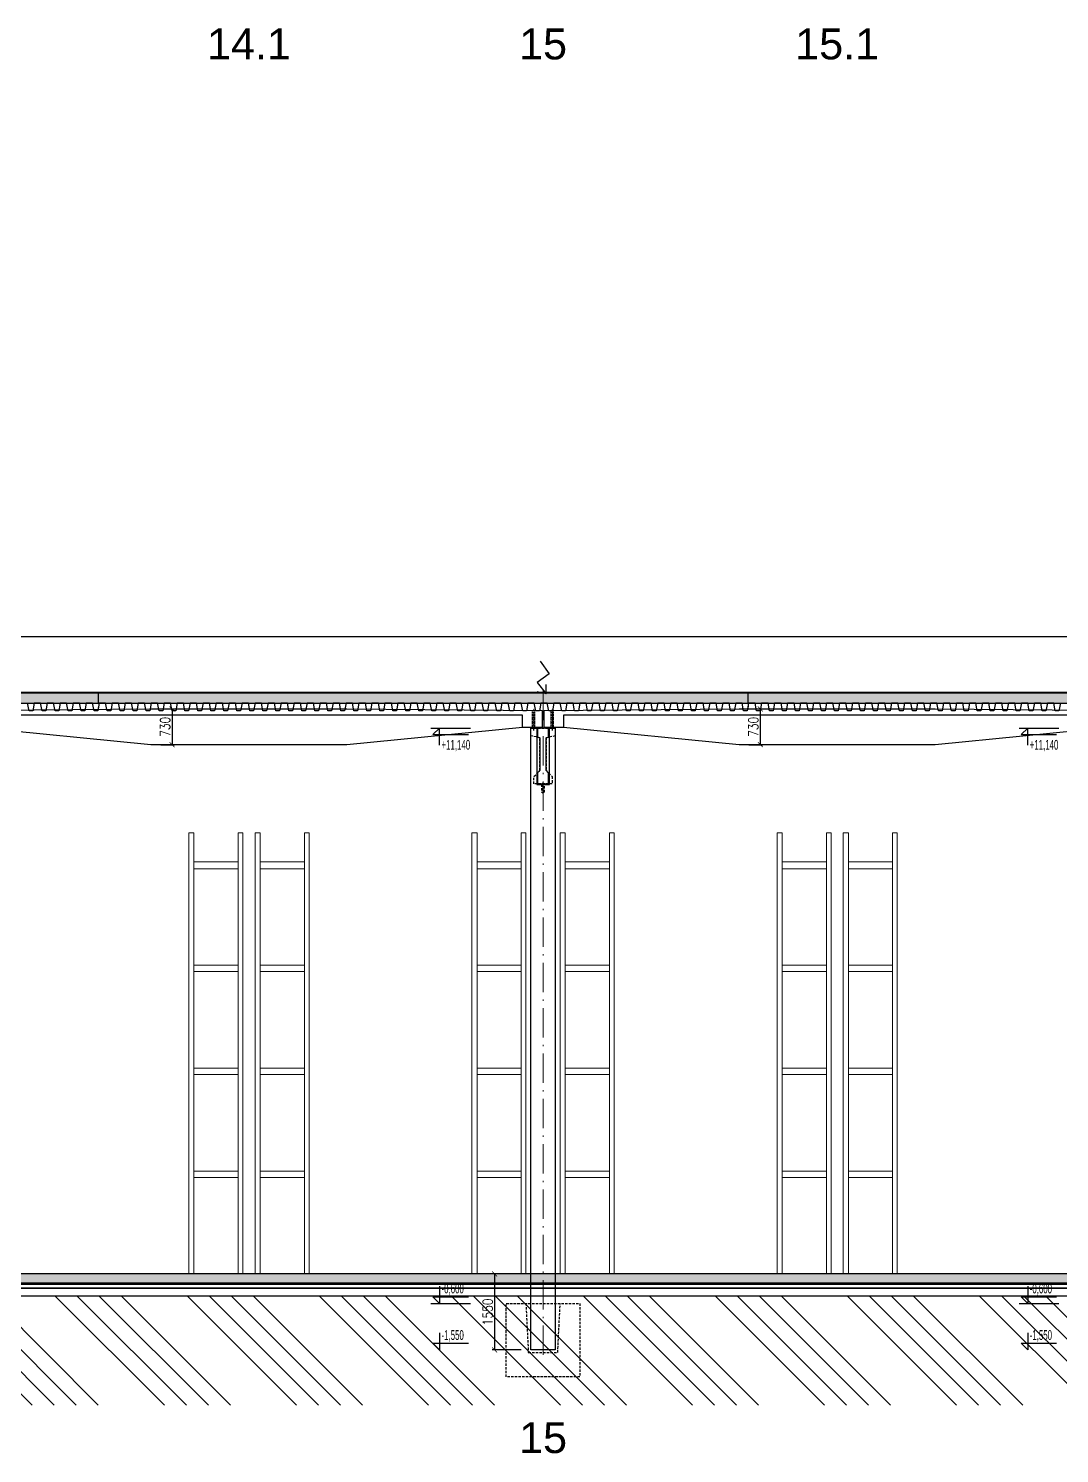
# Model space of a CAD drawing. Header units: millimetres. Extents: x 325046 to 1268204, y 1875583 to 2761998.
# Drawn here: x 863581 to 884615, y 2379859 to 2408938 of the extents above; entities that cross this region are included whole.
import ezdxf
from ezdxf.enums import TextEntityAlignment as Align

# ---------------------------------------------------------------- set-up
doc = ezdxf.new("R2010")
doc.units = ezdxf.units.MM
doc.header["$LTSCALE"] = 100
doc.header["$PDMODE"] = 65
for name, pattern in [('ACAD_ISO10W100', [18.5, 12, -3, 0.5, -3]), ('DASHDOT', [1, 0.5, -0.25, 0, -0.25]), ('DASHED', [0.75, 0.5, -0.25])]:
    doc.linetypes.add(name, pattern=pattern)
for name, color, linetype in [('005', 9, 'Continuous'), ('025', 1, 'Continuous'), ('030', 7, 'Continuous'), ('035', 7, 'Continuous'), ('050', 4, 'Continuous'), ('KOTY', 2, 'Continuous'), ('kóty 100', 5, 'Continuous'), ('Sloupy', 7, 'Continuous'), ('ŠRAF-TERÉN', 34, 'Continuous'), ('ŽB - MONOLIT', 4, 'Continuous')]:
    doc.layers.add(name, color=color, linetype=linetype)
for name, color, linetype, lineweight, true_color in [('IZOLACE - H', 7, 'Continuous', 9, 0x525252), ('PŘÍČKY - SDK', 7, 'Continuous', 30, 0x6a1174), ('TECH - regaly', 7, 'Continuous', 9, 0xa98b7e), ('TRAPÉZ -  KRYTINA', 7, 'Continuous', 25, 0x005875)]:
    doc.layers.add(name, color=color, linetype=linetype, lineweight=lineweight, true_color=true_color)
for name, color, linetype, true_color in [('Izolace tepelná', 7, 'Continuous', 0xfdf0ce), ('Popis OS', 7, 'Continuous', 0xbd0a5d), ('Příprava na dock', 7, 'Continuous', 0x616161), ('ŽB - Šraf-monol', 7, 'Continuous', 0x6bc2a4)]:
    doc.layers.add(name, color=color, linetype=linetype, true_color=true_color)
doc.layers.add('Objekty - osy', color=5, linetype='ACAD_ISO10W100', lineweight=20)
doc.styles.add('ARIL-TENKÝ', font='arial.ttf')
doc.styles.add('ROMANS', font='romans.shx', dxfattribs={"width": 0.8})
doc.dimstyles.new('EXT_10', dxfattribs={"dimscale": 100, "dimtxt": 2, "dimasz": 1, "dimexe": 0.5, "dimexo": 2, "dimgap": 0.4, "dimtad": 1, "dimdec": 0, "dimzin": 0, "dimdsep": 46, "dimtxsty": 'ROMANS', "dimblk": 'ARCHTICK', "dimcen": 2, "dimclrd": 256, "dimclre": 256, "dimclrt": 7, "dimadec": 0, "dimazin": 0, "dimtfac": 0.5, "dimtdec": 0, "dimtix": 1, "dimtmove": 2, "dimatfit": 3, "dimldrblk": 'ARCHTICK', "dimfxl": 1, "dimtvp": 93.75, "dimtolj": 1, "dimtzin": 0, "dimarcsym": 0})

# ---------------------------------------------------------------- blocks, each defined once
blk = doc.blocks.new('L1_PO')
at = {"layer": '005', "linetype": 'DASHDOT', "ltscale": 0.5}
for points in [[(2900232, -5311663), (2900232, -5311223)], [(2911852, -5311663), (2911852, -5311223)]]:
    blk.add_lwpolyline(points, dxfattribs=at)
at = {"layer": '030'}
blk.add_lwpolyline([(2904042, -5311223), (2908042, -5311223), (2912022, -5311253), (2912022, -5311603), (2911622, -5311603), (2908042, -5311953), (2904042, -5311953), (2900462, -5311603), (2900062, -5311603), (2900062, -5311253)], close=True, dxfattribs=at)
blk.add_lwpolyline([(2911622, -5311603), (2911622, -5311353), (2900462, -5311353), (2900462, -5311603)], dxfattribs=at)
blk.add_lwpolyline([(2911622, -5311603), (2911622, -5311353), (2900462, -5311353), (2900462, -5311603)], dxfattribs=at)
at = {"layer": '035', "linetype": 'DASHED', "ltscale": 0.5}
for points in [[(2900207, -5311603), (2900207, -5311252)], [(2900257, -5311603), (2900257, -5311252)], [(2911827, -5311603), (2911827, -5311252)], [(2911877, -5311603), (2911877, -5311252)]]:
    blk.add_lwpolyline(points, dxfattribs=at)
blk = doc.blocks.new('HLAVIVE 5 PO')
at = {"layer": 'Příprava na dock', "linetype": 'DASHED'}
blk.add_lwpolyline([(2345597, -5228059), (2345597, -5226559), (2347097, -5226559), (2347097, -5228059)], close=True, dxfattribs=at)
blk.add_lwpolyline([(2345997, -5226559), (2346047, -5227559), (2346647, -5227559), (2346697, -5226559)], dxfattribs=at)
blk = doc.blocks.new('HROMOSVOD')
at = {"layer": 'Sloupy'}
for p, q in [((-215544, -3763603), (-215365, -3763858)), ((-215365, -3763858), (-215611, -3764037)), ((-215611, -3764037), (-215422, -3764264)), ((-215422, -3764264), (-215605, -3764227)), ((-215422, -3764264), (-215425, -3764077))]:
    blk.add_line(p, q, dxfattribs=at)
blk = doc.blocks.new('_ARCHTICK')
at = {"color": 0, "linetype": 'ByBlock', "const_width": 0.15}
blk.add_lwpolyline([(-0.5, -0.5), (0.5, 0.5)], dxfattribs=at)
blk = doc.blocks.new('*D717')
at = {"layer": 'Defpoints', "color": 0, "transparency": 16777216}
for p in [(873829, 2383523), (873089, 2381973), (873829, 2381973)]:
    blk.add_point(p, dxfattribs=at)
at = {"layer": 'KOTY', "lineweight": -2, "transparency": 16777216}
for p, q in [((873629, 2383523), (873039, 2383523)), ((873089, 2383523), (873089, 2381973)), ((873629, 2381973), (873039, 2381973))]:
    blk.add_line(p, q, dxfattribs=at)
at = {"layer": 'KOTY', "lineweight": -2, "transparency": 16777216, "xscale": 100, "yscale": 100, "zscale": 100}
for p, rotation in [((873089, 2383523), 90), ((873089, 2381973), 270)]:
    blk.add_blockref('_ARCHTICK', p, dxfattribs=dict(at, rotation=rotation))
at = {"layer": 'KOTY', "color": 7, "transparency": 16777216, "insert": (872949, 2382748), "char_height": 200, "attachment_point": 5, "rotation": 90, "style": 'ROMANS'}
blk.add_mtext('\\A1;1550', dxfattribs=at)
blk = doc.blocks.new('*D718')
at = {"layer": 'Defpoints', "color": 0, "transparency": 16777216}
for p in [(878079, 2395053), (878079, 2394323), (878510, 2394323)]:
    blk.add_point(p, dxfattribs=at)
at = {"layer": 'KOTY', "lineweight": -2, "transparency": 16777216}
for p, q in [((878279, 2395053), (878560, 2395053)), ((878510, 2395053), (878510, 2394323)), ((878279, 2394323), (878560, 2394323))]:
    blk.add_line(p, q, dxfattribs=at)
at = {"layer": 'KOTY', "lineweight": -2, "transparency": 16777216, "xscale": 100, "yscale": 100, "zscale": 100}
for p, rotation in [((878510, 2395053), 90), ((878510, 2394323), 270)]:
    blk.add_blockref('_ARCHTICK', p, dxfattribs=dict(at, rotation=rotation))
at = {"layer": 'KOTY', "color": 7, "transparency": 16777216, "insert": (878370, 2394688), "char_height": 200, "attachment_point": 5, "rotation": 90, "style": 'ROMANS'}
blk.add_mtext('\\A1;730', dxfattribs=at)
blk = doc.blocks.new('*D719')
at = {"layer": 'Defpoints', "color": 0, "transparency": 16777216}
for p in [(866079, 2395053), (866079, 2394323), (866510, 2394323)]:
    blk.add_point(p, dxfattribs=at)
at = {"layer": 'KOTY', "lineweight": -2, "transparency": 16777216}
for p, q in [((866279, 2395053), (866560, 2395053)), ((866510, 2395053), (866510, 2394323)), ((866279, 2394323), (866560, 2394323))]:
    blk.add_line(p, q, dxfattribs=at)
at = {"layer": 'KOTY', "lineweight": -2, "transparency": 16777216, "xscale": 100, "yscale": 100, "zscale": 100}
for p, rotation in [((866510, 2395053), 90), ((866510, 2394323), 270)]:
    blk.add_blockref('_ARCHTICK', p, dxfattribs=dict(at, rotation=rotation))
at = {"layer": 'KOTY', "color": 7, "transparency": 16777216, "insert": (866370, 2394688), "char_height": 200, "attachment_point": 5, "rotation": 90, "style": 'ROMANS'}
blk.add_mtext('\\A1;730', dxfattribs=at)

msp = doc.modelspace()

# ---------------------------------------------------------------- hatches: boundary and pattern name
at = {"layer": 'Izolace tepelná'}
h = msp.add_hatch(color=256, dxfattribs=at)
h.dxf.hatch_style = 1
h.paths.add_polyline_path([(852735.7, 2395373.1), (851657.2, 2395373.1), (851657.2, 2395173.1), (852735.7, 2395173.1)])
h.paths.add_polyline_path([(858735.7, 2395373.1), (852735.7, 2395373.1), (852735.7, 2395173.1), (858735.7, 2395173.1)])
h.paths.add_polyline_path([(864735.7, 2395373.1), (858735.7, 2395373.1), (858735.7, 2395173.1), (858793.5, 2395173.1), (864735.7, 2395173.1)])
h.paths.add_polyline_path([(865010.7, 2395373.1), (864735.7, 2395373.1), (864735.7, 2395173.1), (865010.7, 2395173.1)])
h = msp.add_hatch(color=256, dxfattribs=at)
h.dxf.hatch_style = 1
h.paths.add_polyline_path([(865985.7, 2395373.1), (864907.2, 2395373.1), (864907.2, 2395173.1), (865985.7, 2395173.1)])
h.paths.add_polyline_path([(871985.7, 2395373.1), (865985.7, 2395373.1), (865985.7, 2395173.1), (871985.7, 2395173.1)])
h.paths.add_polyline_path([(877985.7, 2395373.1), (871985.7, 2395373.1), (871985.7, 2395173.1), (872043.5, 2395173.1), (877985.7, 2395173.1)])
h.paths.add_polyline_path([(878260.7, 2395373.1), (877985.7, 2395373.1), (877985.7, 2395173.1), (878260.7, 2395173.1)])
h = msp.add_hatch(color=256, dxfattribs=at)
h.dxf.hatch_style = 1
h.paths.add_polyline_path([(879235.7, 2395373.1), (878157.2, 2395373.1), (878157.2, 2395173.1), (879235.7, 2395173.1)])
h.paths.add_polyline_path([(885235.7, 2395373.1), (879235.7, 2395373.1), (879235.7, 2395173.1), (885235.7, 2395173.1)])
h.paths.add_polyline_path([(891235.7, 2395373.1), (885235.7, 2395373.1), (885235.7, 2395173.1), (885293.5, 2395173.1), (891235.7, 2395173.1)])
h.paths.add_polyline_path([(891510.7, 2395373.1), (891235.7, 2395373.1), (891235.7, 2395173.1), (891510.7, 2395173.1)])
at = {"layer": 'ŠRAF-TERÉN'}
h = msp.add_hatch(dxfattribs=at)
h.set_pattern_fill('ANSI34', color=256, scale=100, angle=90, style=0)
h.set_pattern_definition([(135, (-468487, -136844.4), (-1347.0384, -1347.0384), []), (135, (-468487, -136395.4), (-1347.0384, -1347.0384), []), (135, (-468487, -135946.3), (-1347.0384, -1347.0384), []), (135, (-468487, -135497.3), (-1347.0384, -1347.0384), [])])
h.paths.add_polyline_path([(706303.7, 2383073.1), (711878.7, 2383073.1), (711878.7, 2381723.1), (711328.7, 2381723.1), (711328.7, 2380848.7), (706803.7, 2380848.7), (706803.7, 2381723.1), (706303.7, 2381723.1)])
h.paths.add_polyline_path([(700798.2, 2382764.2), (704598.7, 2382923.1), (705312.2, 2382923.1), (705466.2, 2382724.7), (705803.7, 2382724.7), (705803.7, 2381723.1), (705303.7, 2381723.1), (705303.7, 2380848.7), (700798.2, 2380848.7)])
h.paths.add_polyline_path([(717828.7, 2383073.1), (717828.7, 2381723.1), (717328.7, 2381723.1), (717328.7, 2380848.7), (712828.7, 2380848.7), (712828.7, 2381723.1), (712278.7, 2381723.1), (712278.7, 2381763.1), (712278.7, 2381763.1), (712278.7, 2381883.1), (712278.7, 2383073.1)])
h.paths.add_polyline_path([(718078.7, 2383073.1), (718078.7, 2381723.1), (717828.7, 2381723.1), (717828.7, 2381763.1), (717838.7, 2381763.1), (717838.7, 2381883.1), (717837.8, 2383073.1)])
h.paths.add_polyline_path([(718078.7, 2383073.1), (718328.7, 2383073.1), (718328.7, 2381883.1), (718318.7, 2381883.1), (718318.7, 2381763.1), (718319.1, 2381723.1), (718078.7, 2381723.1)])
h.paths.add_polyline_path([(1017133.1, 2383073.1), (1017036.8, 2380848.7), (718828.7, 2380848.7), (718828.7, 2381723.1), (718328.7, 2381723.1), (718328.7, 2381763.1), (718328.7, 2381763.1), (718328.7, 2381883.1), (718328.7, 2383073.1)])
h.paths.add_polyline_path([(718428.7, 2381723.1), (718828.7, 2381723.1), (718828.7, 2380848.7), (718384.9, 2380848.7)], flags=17)
h.paths.add_polyline_path([(718078.7, 2381723.1), (718328.7, 2381723.1), (718328.7, 2380848.7), (718078.7, 2380848.7)])
h.paths.add_polyline_path([(717828.7, 2381723.1), (718078.7, 2381723.1), (718078.7, 2380848.7), (717828.7, 2380848.7)])
h.paths.add_polyline_path([(717328.7, 2381723.1), (717728.7, 2381723.1), (717772.4, 2380848.7), (717328.7, 2380848.7)], flags=17)
h.paths.add_polyline_path([(712378.7, 2381723.1), (712828.7, 2381723.1), (712828.7, 2380848.7), (712334.9, 2380848.7)], flags=17)
h.paths.add_polyline_path([(712078.7, 2381723.1), (712278.7, 2381723.1), (712278.7, 2380848.7), (712078.7, 2380848.7)])
h.paths.add_polyline_path([(711878.7, 2381723.1), (712078.7, 2381723.1), (712078.7, 2380848.7), (711878.7, 2380848.7)])
h.paths.add_polyline_path([(711328.7, 2381723.1), (711778.7, 2381723.1), (711822.4, 2380848.7), (711328.7, 2380848.7)], flags=17)
h.paths.add_polyline_path([(706403.7, 2381723.1), (706803.7, 2381723.1), (706803.7, 2380848.7), (706359.9, 2380848.7)], flags=17)
h.paths.add_polyline_path([(706078.7, 2381723.1), (706303.7, 2381723.1), (706303.7, 2380848.7), (706078.7, 2380848.7)])
h.paths.add_polyline_path([(705803.7, 2381723.1), (706078.7, 2381723.1), (706078.7, 2380848.7), (705803.7, 2380848.7)])
h.paths.add_polyline_path([(705303.7, 2381723.1), (705703.7, 2381723.1), (705747.4, 2380848.7), (705303.7, 2380848.7)], flags=17)
at = {"layer": 'ŽB - Šraf-monol'}
msp.add_hatch(color=256, dxfattribs=at).paths.add_polyline_path([(1018353.7, 2383523.1), (1018353.7, 2383343.1), (705803.7, 2383343.1), (705803.7, 2383523.1)])

# ---------------------------------------------------------------- linework, layer by layer
at = {"layer": '005', "linetype": 'DASHDOT', "ltscale": 0.5}
msp.add_lwpolyline([(874078.7, 2393323.1), (874078.7, 2393573.1)], dxfattribs=at)
at = {"layer": '025', "linetype": 'DASHED'}
for points, const_width in [([(873888.7, 2394663.1), (873888.7, 2395003.1)], 20), ([(874268.7, 2394663.1), (874268.7, 2395003.1)], 20), ([(874078.7, 2393373.1), (874078.7, 2393523.1)], 25)]:
    msp.add_lwpolyline(points, dxfattribs=dict(at, const_width=const_width))
at = {"layer": '035', "linetype": 'DASHED'}
msp.add_lwpolyline([(873828.7, 2394663.7), (874328.7, 2394663.7), (874328.7, 2394503.8), (874143.7, 2394464.8), (874143.7, 2393793.1), (874263.7, 2393673.1), (874263.7, 2393523.1), (873893.7, 2393523.1), (873893.7, 2393673.1), (874013.7, 2393793.1), (874013.7, 2394464.8), (873828.7, 2394503.8), (873828.7, 2394663.7)], dxfattribs=at)
at = {"layer": '035', "ltscale": 0.5}
msp.add_lwpolyline([(873828.7, 2394663.1), (873948.7, 2394663.1), (873948.7, 2393513.1), (874208.7, 2393513.1), (874208.7, 2394663.1), (874328.7, 2394663.1), (874328.7, 2381973.1), (873828.7, 2381973.1)], close=True, dxfattribs=at)
at = {"layer": '035', "linetype": 'DASHED'}
msp.add_lwpolyline([(874048.7, 2393513.1), (874048.7, 2393353.1), (874108.7, 2393353.1), (874108.7, 2393513.1)], close=True, dxfattribs=at)
at = {"layer": '050'}
msp.add_lwpolyline([(873968.7, 2394663.7), (873968.7, 2394474.3), (874013.7, 2394464.8), (874013.7, 2393793.1), (873968.7, 2393748.1), (873968.7, 2393523.1), (874188.7, 2393523.1), (874188.7, 2393748.1), (874143.7, 2393793.1), (874143.7, 2394464.8), (874188.7, 2394474.3), (874188.7, 2394663.7)], close=True, dxfattribs=at)
at = {"layer": 'IZOLACE - H', "linetype": 'ByBlock', "ltscale": 1000}
for p, q in [((851657.2, 2395393.1), (865010.7, 2395393.1)), ((864907.2, 2395393.1), (878260.7, 2395393.1)), ((878157.2, 2395393.1), (891510.7, 2395393.1))]:
    msp.add_line(p, q, dxfattribs=at)
at = {"layer": 'IZOLACE - H', "linetype": 'DASHED', "ltscale": 10, "const_width": 20}
for points in [[(851657.2, 2395383.1), (865010.7, 2395383.1)], [(864907.2, 2395383.1), (878260.7, 2395383.1)], [(878157.2, 2395383.1), (891510.7, 2395383.1)]]:
    msp.add_lwpolyline(points, dxfattribs=at)
at = {"layer": 'IZOLACE - H', "linetype": 'DASHED', "ltscale": 5, "const_width": 20, "flags": 128}
msp.add_lwpolyline([(705803.7, 2383323.1), (1018353.7, 2383323.1)], dxfattribs=at)
at = {"layer": 'IZOLACE - H', "linetype": 'ByBlock', "ltscale": 1000, "flags": 128}
for points in [[(705803.7, 2383333.1), (1018189, 2383333.1)], [(705803.7, 2383313.1), (1018353.7, 2383313.1)]]:
    msp.add_lwpolyline(points, dxfattribs=at)
at = {"layer": 'Izolace tepelná'}
for points in [[(865010.7, 2395173.1), (865010.7, 2395373.1), (851657.2, 2395373.1)], [(878260.7, 2395173.1), (878260.7, 2395373.1), (864907.2, 2395373.1)], [(891510.7, 2395173.1), (891510.7, 2395373.1), (878157.2, 2395373.1)], [(851657.2, 2395173.1), (865010.7, 2395173.1)], [(864907.2, 2395173.1), (878260.7, 2395173.1)], [(878157.2, 2395173.1), (891510.7, 2395173.1)], [(1018353.7, 2383233.1), (705803.7, 2383233.1), (705803.7, 2383313.1)], [(705803.7, 2383313.1), (1018353.7, 2383313.1)]]:
    msp.add_lwpolyline(points, dxfattribs=at)
at = {"layer": 'KOTY'}
for p, q in [((871791.8, 2394663.1), (872601.3, 2394663.1)), ((883791.8, 2394663.1), (884601.3, 2394663.1)), ((871791.8, 2382923.1), (872601.3, 2382923.1)), ((883791.8, 2382923.1), (884601.3, 2382923.1))]:
    msp.add_line(p, q, dxfattribs=at)
at = {"layer": 'KOTY', "flags": 128}
for points in [[(871966.5, 2394312.2), (871966.5, 2394663.1), (871831.5, 2394528.1), (872556.5, 2394528.1)], [(883966.5, 2394312.2), (883966.5, 2394663.1), (883831.5, 2394528.1), (884556.5, 2394528.1)], [(871966.5, 2383274), (871966.5, 2382923.1), (871831.5, 2383058.1), (872556.5, 2383058.1)], [(883966.5, 2383274), (883966.5, 2382923.1), (883831.5, 2383058.1), (884556.5, 2383058.1)], [(871966.5, 2382324), (871966.5, 2381973.1), (871831.5, 2382108.1), (872556.5, 2382108.1)], [(883966.5, 2382324), (883966.5, 2381973.1), (883831.5, 2382108.1), (884556.5, 2382108.1)]]:
    msp.add_lwpolyline(points, dxfattribs=at)
at = {"layer": 'kóty 100'}
msp.add_line((1024720.1, 2396523.1), (705683.7, 2396523.1), dxfattribs=at)
at = {"layer": 'Objekty - osy', "ltscale": 0.5}
msp.add_lwpolyline([(874078.7, 2395423.5), (874078.7, 2381773.1)], dxfattribs=at)
at = {"layer": 'PŘÍČKY - SDK'}
msp.add_line((705803.7, 2383230.5), (1018353.7, 2383230.5), dxfattribs=at)
at = {"layer": 'TECH - regaly', "linetype": 'ByBlock', "ltscale": 100}
for points in [[(866853.7, 2392526.3), (866957.3, 2392526.3), (866957.3, 2383523.1), (866853.7, 2383523.1)], [(867858.6, 2392522.6), (867953.7, 2392522.6), (867953.7, 2383523.1), (867858.6, 2383523.1)], [(868203.7, 2392526.3), (868307.3, 2392526.3), (868307.3, 2383523.1), (868203.7, 2383523.1)], [(869208.6, 2392522.6), (869303.7, 2392522.6), (869303.7, 2383523.1), (869208.6, 2383523.1)], [(872628.7, 2392526.3), (872732.3, 2392526.3), (872732.3, 2383523.1), (872628.7, 2383523.1)], [(873633.6, 2392522.6), (873728.7, 2392522.6), (873728.7, 2383523.1), (873633.6, 2383523.1)], [(874428.7, 2392526.3), (874532.3, 2392526.3), (874532.3, 2383523.1), (874428.7, 2383523.1)], [(875433.6, 2392522.6), (875528.7, 2392522.6), (875528.7, 2383523.1), (875433.6, 2383523.1)], [(878853.7, 2392526.3), (878957.3, 2392526.3), (878957.3, 2383523.1), (878853.7, 2383523.1)], [(879858.6, 2392522.6), (879953.7, 2392522.6), (879953.7, 2383523.1), (879858.6, 2383523.1)], [(880203.7, 2392526.3), (880307.3, 2392526.3), (880307.3, 2383523.1), (880203.7, 2383523.1)], [(881208.6, 2392522.6), (881303.7, 2392522.6), (881303.7, 2383523.1), (881208.6, 2383523.1)], [(866957.3, 2391930.1), (867858.6, 2391930.1), (867858.6, 2391791.9), (866957.3, 2391791.9)], [(868307.3, 2391930.1), (869208.6, 2391930.1), (869208.6, 2391791.9), (868307.3, 2391791.9)], [(872732.3, 2391930.1), (873633.6, 2391930.1), (873633.6, 2391791.9), (872732.3, 2391791.9)], [(874532.3, 2391930.1), (875433.6, 2391930.1), (875433.6, 2391791.9), (874532.3, 2391791.9)], [(878957.3, 2391930.1), (879858.6, 2391930.1), (879858.6, 2391791.9), (878957.3, 2391791.9)], [(880307.3, 2391930.1), (881208.6, 2391930.1), (881208.6, 2391791.9), (880307.3, 2391791.9)], [(866957.3, 2389821.9), (867858.6, 2389821.9), (867858.6, 2389692.3), (866957.3, 2389692.3)], [(868307.3, 2389821.9), (869208.6, 2389821.9), (869208.6, 2389692.3), (868307.3, 2389692.3)], [(872732.3, 2389821.9), (873633.6, 2389821.9), (873633.6, 2389692.3), (872732.3, 2389692.3)], [(874532.3, 2389821.9), (875433.6, 2389821.9), (875433.6, 2389692.3), (874532.3, 2389692.3)], [(878957.3, 2389821.9), (879858.6, 2389821.9), (879858.6, 2389692.3), (878957.3, 2389692.3)], [(880307.3, 2389821.9), (881208.6, 2389821.9), (881208.6, 2389692.3), (880307.3, 2389692.3)], [(866957.3, 2387722.3), (867858.6, 2387722.3), (867858.6, 2387592.7), (866957.3, 2387592.7)], [(868307.3, 2387722.3), (869208.6, 2387722.3), (869208.6, 2387592.7), (868307.3, 2387592.7)], [(872732.3, 2387722.3), (873633.6, 2387722.3), (873633.6, 2387592.7), (872732.3, 2387592.7)], [(874532.3, 2387722.3), (875433.6, 2387722.3), (875433.6, 2387592.7), (874532.3, 2387592.7)], [(878957.3, 2387722.3), (879858.6, 2387722.3), (879858.6, 2387592.7), (878957.3, 2387592.7)], [(880307.3, 2387722.3), (881208.6, 2387722.3), (881208.6, 2387592.7), (880307.3, 2387592.7)], [(866957.3, 2385622.7), (867858.6, 2385622.7), (867858.6, 2385493.1), (866957.3, 2385493.1)], [(868307.3, 2385622.7), (869208.6, 2385622.7), (869208.6, 2385493.1), (868307.3, 2385493.1)], [(872732.3, 2385622.7), (873633.6, 2385622.7), (873633.6, 2385493.1), (872732.3, 2385493.1)], [(874532.3, 2385622.7), (875433.6, 2385622.7), (875433.6, 2385493.1), (874532.3, 2385493.1)], [(878957.3, 2385622.7), (879858.6, 2385622.7), (879858.6, 2385493.1), (878957.3, 2385493.1)], [(880307.3, 2385622.7), (881208.6, 2385622.7), (881208.6, 2385493.1), (880307.3, 2385493.1)]]:
    msp.add_lwpolyline(points, close=True, dxfattribs=at)
at = {"layer": 'TRAPÉZ -  KRYTINA', "flags": 128}
for points in [[(865011.2, 2395107.5), (864993.5, 2395013.1), (864943.5, 2395013.1), (864918.5, 2395013.1), (864888.5, 2395173.1), (864758.5, 2395173.1), (864728.5, 2395013.1), (864678.5, 2395013.1), (864653.5, 2395013.1), (864623.5, 2395173.1), (864493.5, 2395173.1), (864463.5, 2395013.1), (864413.5, 2395013.1), (864388.5, 2395013.1), (864358.5, 2395173.1), (864228.5, 2395173.1), (864198.5, 2395013.1), (864148.5, 2395013.1), (864123.5, 2395013.1), (864093.5, 2395173.1), (863963.5, 2395173.1), (863933.5, 2395013.1), (863883.5, 2395013.1), (863858.5, 2395013.1), (863828.5, 2395173.1), (863698.5, 2395173.1), (863668.5, 2395013.1), (863618.5, 2395013.1), (863593.5, 2395013.1), (863563.5, 2395173.1)], [(878261.2, 2395107.5), (878243.5, 2395013.1), (878193.5, 2395013.1), (878168.5, 2395013.1), (878138.5, 2395173.1), (878008.5, 2395173.1), (877978.5, 2395013.1), (877928.5, 2395013.1), (877903.5, 2395013.1), (877873.5, 2395173.1), (877743.5, 2395173.1), (877713.5, 2395013.1), (877663.5, 2395013.1), (877638.5, 2395013.1), (877608.5, 2395173.1), (877478.5, 2395173.1), (877448.5, 2395013.1), (877398.5, 2395013.1), (877373.5, 2395013.1), (877343.5, 2395173.1), (877213.5, 2395173.1), (877183.5, 2395013.1), (877133.5, 2395013.1), (877108.5, 2395013.1), (877078.5, 2395173.1), (876948.5, 2395173.1), (876918.5, 2395013.1), (876868.5, 2395013.1), (876843.5, 2395013.1), (876813.5, 2395173.1), (876683.5, 2395173.1), (876653.5, 2395013.1), (876603.5, 2395013.1), (876578.5, 2395013.1), (876548.5, 2395173.1), (876418.5, 2395173.1), (876388.5, 2395013.1), (876338.5, 2395013.1), (876313.5, 2395013.1), (876283.5, 2395173.1), (876153.5, 2395173.1), (876123.5, 2395013.1), (876073.5, 2395013.1), (876048.5, 2395013.1), (876018.5, 2395173.1), (875888.5, 2395173.1), (875858.5, 2395013.1), (875808.5, 2395013.1), (875783.5, 2395013.1), (875753.5, 2395173.1), (875623.5, 2395173.1), (875593.5, 2395013.1), (875543.5, 2395013.1), (875518.5, 2395013.1), (875488.5, 2395173.1), (875358.5, 2395173.1), (875328.5, 2395013.1), (875278.5, 2395013.1), (875253.5, 2395013.1), (875223.5, 2395173.1), (875093.5, 2395173.1), (875063.5, 2395013.1), (875013.5, 2395013.1), (874988.5, 2395013.1), (874958.5, 2395173.1), (874828.5, 2395173.1), (874798.5, 2395013.1), (874748.5, 2395013.1), (874723.5, 2395013.1), (874693.5, 2395173.1), (874563.5, 2395173.1), (874533.5, 2395013.1), (874483.5, 2395013.1), (874458.5, 2395013.1), (874428.5, 2395173.1), (874298.5, 2395173.1), (874268.5, 2395013.1), (874218.5, 2395013.1), (874193.5, 2395013.1), (874163.5, 2395173.1), (874033.5, 2395173.1), (874003.5, 2395013.1), (873953.5, 2395013.1), (873928.5, 2395013.1), (873898.5, 2395173.1), (873768.5, 2395173.1), (873738.5, 2395013.1), (873688.5, 2395013.1), (873663.5, 2395013.1), (873633.5, 2395173.1), (873503.5, 2395173.1), (873473.5, 2395013.1), (873423.5, 2395013.1), (873398.5, 2395013.1), (873368.5, 2395173.1), (873238.5, 2395173.1), (873208.5, 2395013.1), (873158.5, 2395013.1), (873133.5, 2395013.1), (873103.5, 2395173.1), (872973.5, 2395173.1), (872943.5, 2395013.1), (872893.5, 2395013.1), (872868.5, 2395013.1), (872838.5, 2395173.1), (872708.5, 2395173.1), (872678.5, 2395013.1), (872628.5, 2395013.1), (872603.5, 2395013.1), (872573.5, 2395173.1), (872443.5, 2395173.1), (872413.5, 2395013.1), (872363.5, 2395013.1), (872338.5, 2395013.1), (872308.5, 2395173.1), (872178.5, 2395173.1), (872148.5, 2395013.1), (872098.5, 2395013.1), (872073.5, 2395013.1), (872043.5, 2395173.1), (871913.5, 2395173.1), (871883.5, 2395013.1), (871833.5, 2395013.1), (871808.5, 2395013.1), (871778.5, 2395173.1), (871648.5, 2395173.1), (871618.5, 2395013.1), (871568.5, 2395013.1), (871543.5, 2395013.1), (871513.5, 2395173.1), (871383.5, 2395173.1), (871353.5, 2395013.1), (871303.5, 2395013.1), (871278.5, 2395013.1), (871248.5, 2395173.1), (871118.5, 2395173.1), (871088.5, 2395013.1), (871038.5, 2395013.1), (871013.5, 2395013.1), (870983.5, 2395173.1), (870853.5, 2395173.1), (870823.5, 2395013.1), (870773.5, 2395013.1), (870748.5, 2395013.1), (870718.5, 2395173.1), (870588.5, 2395173.1), (870558.5, 2395013.1), (870508.5, 2395013.1), (870483.5, 2395013.1), (870453.5, 2395173.1), (870323.5, 2395173.1), (870293.5, 2395013.1), (870243.5, 2395013.1), (870218.5, 2395013.1), (870188.5, 2395173.1), (870058.5, 2395173.1), (870028.5, 2395013.1), (869978.5, 2395013.1), (869953.5, 2395013.1), (869923.5, 2395173.1), (869793.5, 2395173.1), (869763.5, 2395013.1), (869713.5, 2395013.1), (869688.5, 2395013.1), (869658.5, 2395173.1), (869528.5, 2395173.1), (869498.5, 2395013.1), (869448.5, 2395013.1), (869423.5, 2395013.1), (869393.5, 2395173.1), (869263.5, 2395173.1), (869233.5, 2395013.1), (869183.5, 2395013.1), (869158.5, 2395013.1), (869128.5, 2395173.1), (868998.5, 2395173.1), (868968.5, 2395013.1), (868918.5, 2395013.1), (868893.5, 2395013.1), (868863.5, 2395173.1), (868733.5, 2395173.1), (868703.5, 2395013.1), (868653.5, 2395013.1), (868628.5, 2395013.1), (868598.5, 2395173.1), (868468.5, 2395173.1), (868438.5, 2395013.1), (868388.5, 2395013.1), (868363.5, 2395013.1), (868333.5, 2395173.1), (868203.5, 2395173.1), (868173.5, 2395013.1), (868123.5, 2395013.1), (868098.5, 2395013.1), (868068.5, 2395173.1), (867938.5, 2395173.1), (867908.5, 2395013.1), (867858.5, 2395013.1), (867833.5, 2395013.1), (867803.5, 2395173.1), (867673.5, 2395173.1), (867643.5, 2395013.1), (867593.5, 2395013.1), (867568.5, 2395013.1), (867538.5, 2395173.1), (867408.5, 2395173.1), (867378.5, 2395013.1), (867328.5, 2395013.1), (867303.5, 2395013.1), (867273.5, 2395173.1), (867143.5, 2395173.1), (867113.5, 2395013.1), (867063.5, 2395013.1), (867038.5, 2395013.1), (867008.5, 2395173.1), (866878.5, 2395173.1), (866848.5, 2395013.1), (866798.5, 2395013.1), (866773.5, 2395013.1), (866743.5, 2395173.1), (866613.5, 2395173.1), (866583.5, 2395013.1), (866533.5, 2395013.1), (866508.5, 2395013.1), (866478.5, 2395173.1), (866348.5, 2395173.1), (866318.5, 2395013.1), (866268.5, 2395013.1), (866243.5, 2395013.1), (866213.5, 2395173.1), (866083.5, 2395173.1), (866053.5, 2395013.1), (866003.5, 2395013.1), (865978.5, 2395013.1), (865948.5, 2395173.1), (865818.5, 2395173.1), (865788.5, 2395013.1), (865738.5, 2395013.1), (865713.5, 2395013.1), (865683.5, 2395173.1), (865553.5, 2395173.1), (865523.5, 2395013.1), (865473.5, 2395013.1), (865448.5, 2395013.1), (865418.5, 2395173.1), (865288.5, 2395173.1), (865258.5, 2395013.1), (865208.5, 2395013.1), (865183.5, 2395013.1), (865153.5, 2395173.1), (865023.5, 2395173.1), (864993.5, 2395013.1), (864943.5, 2395013.1), (864918.5, 2395013.1), (864907.2, 2395073.3)], [(884633.5, 2395173.1), (884603.5, 2395013.1), (884553.5, 2395013.1), (884528.5, 2395013.1), (884498.5, 2395173.1), (884368.5, 2395173.1), (884338.5, 2395013.1), (884288.5, 2395013.1), (884263.5, 2395013.1), (884233.5, 2395173.1), (884103.5, 2395173.1), (884073.5, 2395013.1), (884023.5, 2395013.1), (883998.5, 2395013.1), (883968.5, 2395173.1), (883838.5, 2395173.1), (883808.5, 2395013.1), (883758.5, 2395013.1), (883733.5, 2395013.1), (883703.5, 2395173.1), (883573.5, 2395173.1), (883543.5, 2395013.1), (883493.5, 2395013.1), (883468.5, 2395013.1), (883438.5, 2395173.1), (883308.5, 2395173.1), (883278.5, 2395013.1), (883228.5, 2395013.1), (883203.5, 2395013.1), (883173.5, 2395173.1), (883043.5, 2395173.1), (883013.5, 2395013.1), (882963.5, 2395013.1), (882938.5, 2395013.1), (882908.5, 2395173.1), (882778.5, 2395173.1), (882748.5, 2395013.1), (882698.5, 2395013.1), (882673.5, 2395013.1), (882643.5, 2395173.1), (882513.5, 2395173.1), (882483.5, 2395013.1), (882433.5, 2395013.1), (882408.5, 2395013.1), (882378.5, 2395173.1), (882248.5, 2395173.1), (882218.5, 2395013.1), (882168.5, 2395013.1), (882143.5, 2395013.1), (882113.5, 2395173.1), (881983.5, 2395173.1), (881953.5, 2395013.1), (881903.5, 2395013.1), (881878.5, 2395013.1), (881848.5, 2395173.1), (881718.5, 2395173.1), (881688.5, 2395013.1), (881638.5, 2395013.1), (881613.5, 2395013.1), (881583.5, 2395173.1), (881453.5, 2395173.1), (881423.5, 2395013.1), (881373.5, 2395013.1), (881348.5, 2395013.1), (881318.5, 2395173.1), (881188.5, 2395173.1), (881158.5, 2395013.1), (881108.5, 2395013.1), (881083.5, 2395013.1), (881053.5, 2395173.1), (880923.5, 2395173.1), (880893.5, 2395013.1), (880843.5, 2395013.1), (880818.5, 2395013.1), (880788.5, 2395173.1), (880658.5, 2395173.1), (880628.5, 2395013.1), (880578.5, 2395013.1), (880553.5, 2395013.1), (880523.5, 2395173.1), (880393.5, 2395173.1), (880363.5, 2395013.1), (880313.5, 2395013.1), (880288.5, 2395013.1), (880258.5, 2395173.1), (880128.5, 2395173.1), (880098.5, 2395013.1), (880048.5, 2395013.1), (880023.5, 2395013.1), (879993.5, 2395173.1), (879863.5, 2395173.1), (879833.5, 2395013.1), (879783.5, 2395013.1), (879758.5, 2395013.1), (879728.5, 2395173.1), (879598.5, 2395173.1), (879568.5, 2395013.1), (879518.5, 2395013.1), (879493.5, 2395013.1), (879463.5, 2395173.1), (879333.5, 2395173.1), (879303.5, 2395013.1), (879253.5, 2395013.1), (879228.5, 2395013.1), (879198.5, 2395173.1), (879068.5, 2395173.1), (879038.5, 2395013.1), (878988.5, 2395013.1), (878963.5, 2395013.1), (878933.5, 2395173.1), (878803.5, 2395173.1), (878773.5, 2395013.1), (878723.5, 2395013.1), (878698.5, 2395013.1), (878668.5, 2395173.1), (878538.5, 2395173.1), (878508.5, 2395013.1), (878458.5, 2395013.1), (878433.5, 2395013.1), (878403.5, 2395173.1), (878273.5, 2395173.1), (878243.5, 2395013.1), (878193.5, 2395013.1), (878168.5, 2395013.1), (878157.2, 2395073.3)]]:
    msp.add_lwpolyline(points, dxfattribs=at)
at = {"layer": 'ŠRAF-TERÉN', "flags": 128}
msp.add_lwpolyline([(1018353.7, 2383073.1), (706217.1, 2383073.1), (705944.6, 2382724.7), (705466.2, 2382724.7), (705312.2, 2382923.1), (704598.7, 2382923.1), (700798.2, 2382764.2)], dxfattribs=at)
at = {"layer": 'ŽB - MONOLIT', "ltscale": 30}
msp.add_lwpolyline([(1018353.7, 2383523.1), (705803.7, 2383523.1), (705803.7, 2383343.1), (1018353.7, 2383343.1)], dxfattribs=at)

# ---------------------------------------------------------------- block references
at = {"layer": '035'}
for p in [(-2037963.8, 7706276.2), (-2025963.8, 7706276.2)]:
    msp.add_blockref('L1_PO', p, dxfattribs=at)
at = {"layer": 'KOTY'}
for name, p in [('HROMOSVOD', (1089566.5, 6159628.2)), ('HLAVIVE 5 PO', (-1472268.7, 7609481.9))]:
    msp.add_blockref(name, p, dxfattribs=at)

# ---------------------------------------------------------------- texts
at = {"layer": 'KOTY', "color": 7, "width": 0.6}
for s, p in [('+11,140', (872007.5, 2394221.4)), ('+11,140', (884007.5, 2394221.4)), ('-0,600', (872007.5, 2383126.7)), ('-0,600', (884007.5, 2383126.7)), ('-1,550', (872007.5, 2382176.7)), ('-1,550', (884007.5, 2382176.7))]:
    msp.add_text(s, height=200, dxfattribs=at).set_placement(p)
at = {"layer": 'Popis OS', "linetype": 'ByBlock', "style": 'ARIL-TENKÝ'}
for s, p in [('14.1', (868078.7, 2408622.8)), ('15', (874078.7, 2408622.8)), ('15.1', (880078.7, 2408622.8)), ('15', (874078.7, 2380183.1))]:
    msp.add_text(s, height=630, dxfattribs=at).set_placement(p, align=Align.MIDDLE_CENTER)

# ---------------------------------------------------------------- dimensions: what is measured, and where the dimension line sits
at = {"layer": 'KOTY'}
for base, p1, p2, angle, picture, middle in [((866509.7, 2394323.1), (866078.7, 2395053.1), (866078.7, 2394323.1), 90, '*D719', (866369.7, 2394688.1)), ((878509.7, 2394323.1), (878078.7, 2395053.1), (878078.7, 2394323.1), 90, '*D718', (878369.7, 2394688.1)), ((873088.9, 2381973.1), (873828.7, 2383523.1), (873828.7, 2381973.1), 270, '*D717', (872948.9, 2382748.1))]:
    dim = msp.add_linear_dim(base=base, p1=p1, p2=p2, angle=angle, dimstyle='EXT_10', dxfattribs=at)
    dim.commit()
    dim.dimension.update_dxf_attribs({"geometry": picture, "text_midpoint": middle})

doc.saveas('drawing.dxf')
